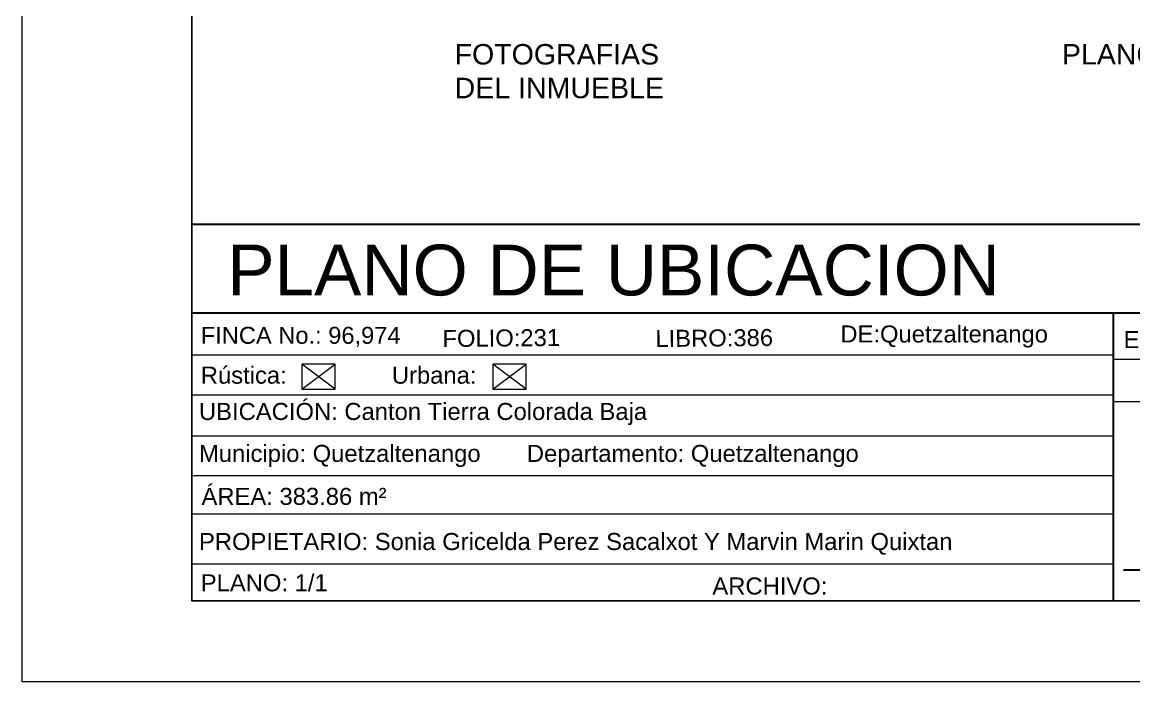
# Model space of a CAD drawing. Header units: millimetres. Extents: x 2259 to 2403, y 1663 to 1883.
# Drawn here: x 2259.3 to 2346.9, y 1663.4 to 1715.3 of the extents above; entities that cross this region are included whole.
import ezdxf

# ---------------------------------------------------------------- set-up
doc = ezdxf.new("R2010")
doc.units = ezdxf.units.MM
for name, color, linetype in [('PDF_0', 7, 'Continuous'), ('PDF_10 Formato', 7, 'Continuous'), ('PDF_FORMATO', 7, 'Continuous'), ('PDF_Text', 7, 'Continuous')]:
    doc.layers.add(name, color=color, linetype=linetype)
doc.styles.add('PDF Arial-BoldMT', font='arial.ttf')
doc.styles.add('PDF ArialMT', font='arial.ttf')

msp = doc.modelspace()

# ---------------------------------------------------------------- linework, layer by layer
at = {"layer": 'PDF_0', "lineweight": 20}
for points in [[(2281.324, 1686.412), (2283.95, 1686.412), (2283.95, 1688.361), (2281.324, 1688.361)], [(2296.376, 1686.412), (2299.002, 1686.412), (2299.002, 1688.361), (2296.376, 1688.361)]]:
    msp.add_lwpolyline(points, close=True, dxfattribs=at)
for points in [[(2283.95, 1686.412), (2281.324, 1688.361)], [(2281.324, 1686.412), (2283.95, 1688.361)], [(2299.002, 1686.412), (2296.376, 1688.361)], [(2296.376, 1686.412), (2299.002, 1688.361)]]:
    msp.add_lwpolyline(points, dxfattribs=at)
at = {"layer": 'PDF_10 Formato', "lineweight": 9}
msp.add_lwpolyline([(2259.297, 1663.369), (2259.297, 1883.299), (2403.263, 1883.299), (2403.263, 1663.369)], close=True, dxfattribs=at)
at = {"layer": 'PDF_10 Formato', "lineweight": 25}
msp.add_lwpolyline([(2396.57, 1878.442), (2396.57, 1669.751), (2272.654, 1669.751), (2272.654, 1878.442)], close=True, dxfattribs=at)
at = {"layer": 'PDF_FORMATO', "lineweight": 30}
for points in [[(2272.654, 1699.402), (2396.57, 1699.402)], [(2272.654, 1692.427), (2373.442, 1692.427)], [(2345.23, 1692.427), (2345.23, 1669.751)], [(2346.049, 1672.179), (2372.594, 1672.179)]]:
    msp.add_lwpolyline(points, dxfattribs=at)
at = {"layer": 'PDF_FORMATO', "lineweight": 20}
for points in [[(2272.654, 1689.095), (2345.174, 1689.095)], [(2345.23, 1688.756), (2373.442, 1688.756)], [(2272.654, 1685.96), (2345.174, 1685.96)], [(2345.23, 1685.424), (2373.442, 1685.424)], [(2272.711, 1682.741), (2345.23, 1682.741)], [(2272.711, 1679.606), (2345.23, 1679.606)], [(2272.654, 1676.585), (2345.174, 1676.585)], [(2272.654, 1672.659), (2345.174, 1672.659)]]:
    msp.add_lwpolyline(points, dxfattribs=at)

# ---------------------------------------------------------------- texts
at = {"layer": 'PDF_Text', "attachment_point": 4}
for s, insert, char_height, style in [('FOTOGRAFIAS', (2293.355, 1712.759), 1.60959, 'PDF Arial-BoldMT'), ('PLANO DE UBICACION', (2341.195, 1712.759), 1.60959, 'PDF Arial-BoldMT'), ('DEL INMUEBLE', (2293.355, 1710.105), 1.60959, 'PDF Arial-BoldMT'), ('PLANO DE UBICACION', (2275.451, 1695.754), 4.00062, 'PDF ArialMT'), ('FINCA No.: 96,974', (2273.361, 1690.52), 1.33353, 'PDF Arial-BoldMT'), ('DE:Quetzaltenango', (2323.742, 1690.548), 1.34131, 'PDF Arial-BoldMT'), ('ESCALA:', (2346.053, 1690.294), 1.3413, 'PDF Arial-BoldMT'), ('Rústica:', (2273.361, 1687.498), 1.3413, 'PDF Arial-BoldMT'), ('Urbana:', (2288.413, 1687.498), 1.3413, 'PDF Arial-BoldMT'), ('UBICACIÓN: Canton Tierra Colorada Baja', (2273.22, 1684.448), 1.34131, 'PDF Arial-BoldMT'), ('Municipio: Quetzaltenango       Departamento: Quetzaltenango', (2273.22, 1681.144), 1.34131, 'PDF Arial-BoldMT'), ('ÁREA: 383.86 m²', (2273.417, 1677.953), 1.34131, 'PDF Arial-BoldMT'), ('PROPIETARIO: Sonia Gricelda Perez Sacalxot Y Marvin Marin Quixtan', (2273.22, 1674.225), 1.34131, 'PDF Arial-BoldMT'), ('PLANO: 1/1', (2273.361, 1671.151), 1.3413, 'PDF ArialMT'), ('ARCHIVO:', (2313.661, 1670.897), 1.3413, 'PDF ArialMT')]:
    msp.add_mtext(s, dxfattribs=dict(at, insert=insert, char_height=char_height, style=style))
at = {"layer": 'PDF_Text', "char_height": 1.3413, "attachment_point": 4, "style": 'PDF Arial-BoldMT'}
for s, insert, rotation in [('FOLIO:231', (2292.395, 1690.379), 0.55219), ('LIBRO:386', (2309.17, 1690.379), 0.55378)]:
    msp.add_mtext(s, dxfattribs=dict(at, insert=insert, rotation=rotation))

doc.saveas('drawing.dxf')
